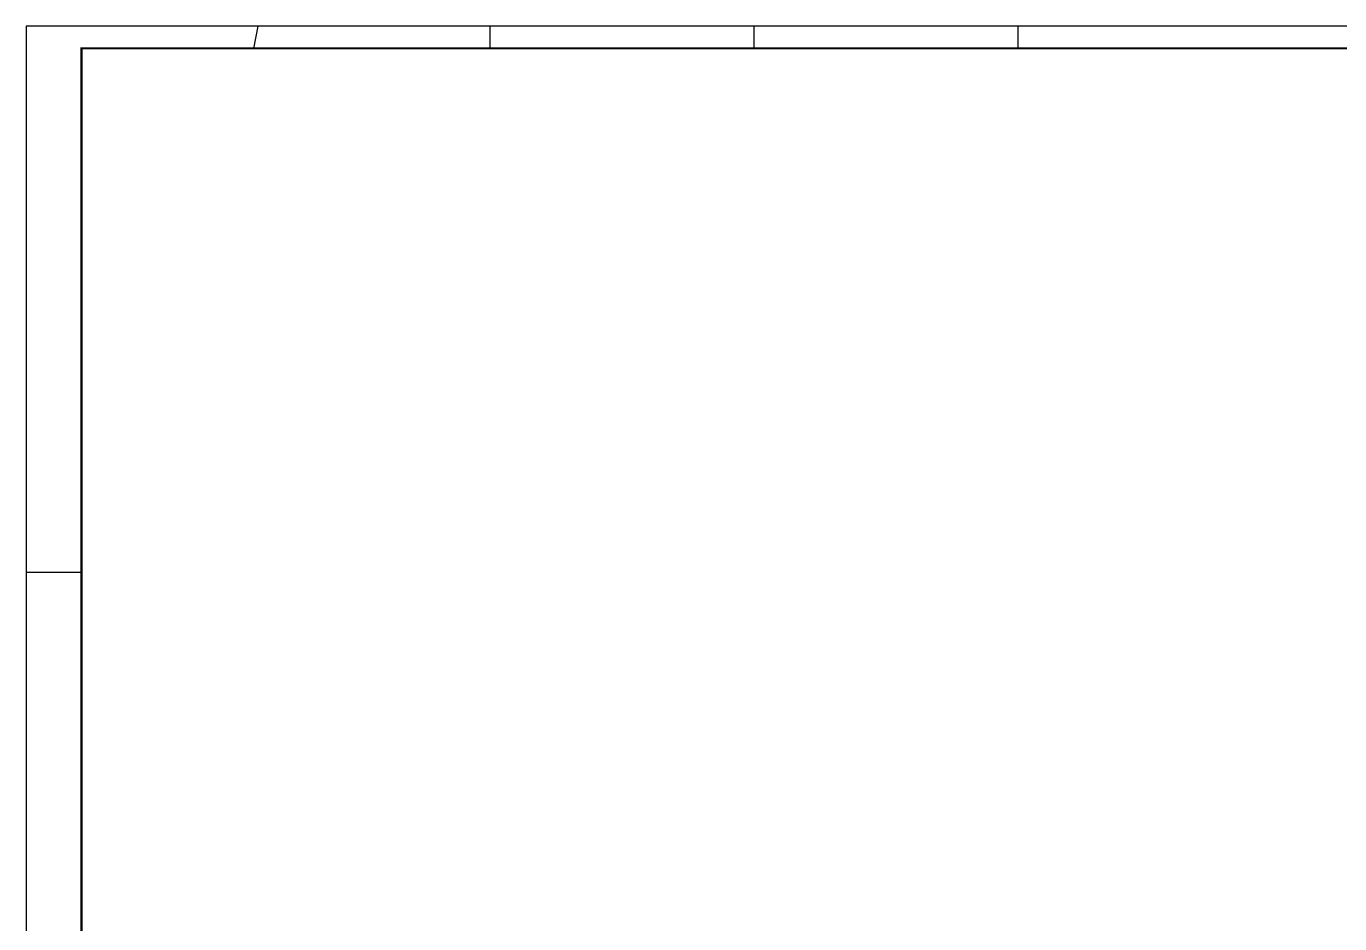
# Paper-space layout 'Folhas ABNT' of a CAD drawing. Header units: millimetres. Extents: x -50 to 3498, y 20 to 861.
# Drawn here: x -50 to 545, y 455 to 861 of the extents above; entities that cross this region are included whole.
import ezdxf

# ---------------------------------------------------------------- set-up
doc = ezdxf.new("R2010")
doc.units = ezdxf.units.MM
doc.layers.add('ARQ-FOLHA', color=7, linetype='Continuous')
doc.layers.add('ARQ-LINHA-01', color=1, linetype='Continuous')

psp = doc.layouts.new('Folhas ABNT')

# ---------------------------------------------------------------- linework, layer by layer
at = {"layer": 'ARQ-FOLHA', "color": 6, "const_width": 1}
psp.add_lwpolyline([(1129.24, 851.01), (-24.76, 851.01), (-24.76, 30.01), (1129.24, 30.01), (1129.24, 851.01)], dxfattribs=at)
at = {"layer": 'ARQ-LINHA-01'}
for p, q in [((1139.24, 861.01), (-49.76, 861.01)), ((-49.76, 861.01), (-49.76, 20.01)), ((53.31, 851.01), (55.24, 861.01)), ((160.24, 851.01), (160.24, 861.01)), ((279.74, 851.01), (279.74, 861.01)), ((399.24, 851.01), (399.24, 861.01)), ((-49.76, 614.01), (-24.76, 614.01))]:
    psp.add_line(p, q, dxfattribs=at)

doc.saveas('drawing.dxf')
